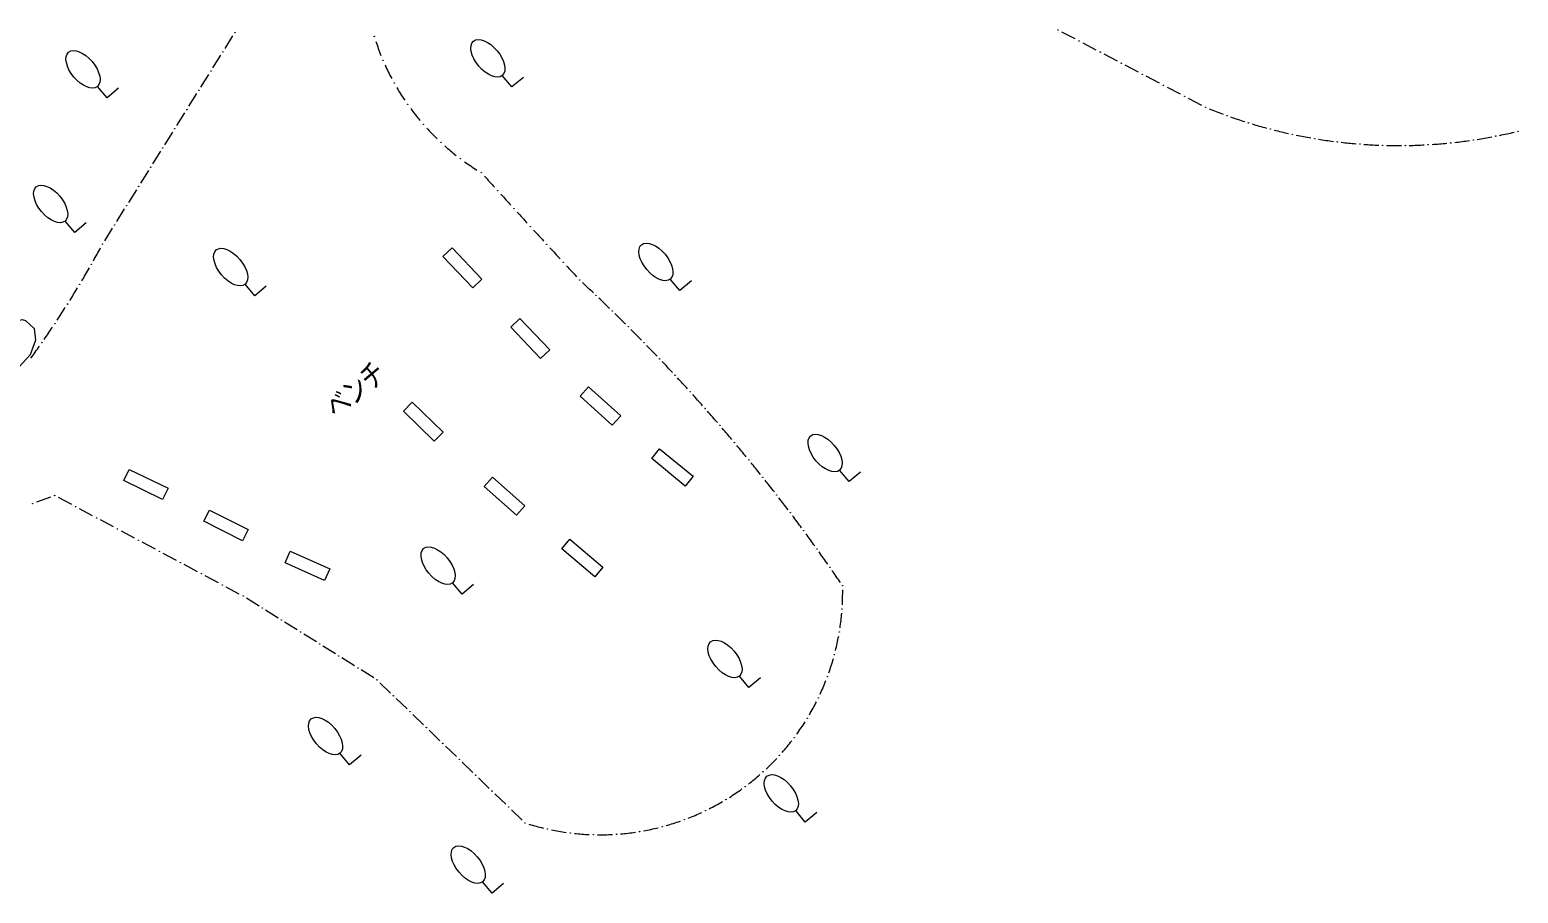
# Model space of a CAD drawing. Header units: metres. Extents: x -10443 to -4073, y -33280 to -26846.
# Drawn here: x -7308.76 to -7258.93, y -29227.07 to -29198.17 of the extents above; entities that cross this region are included whole.
import ezdxf
from ezdxf.enums import TextEntityAlignment as Align

# ---------------------------------------------------------------- set-up
doc = ezdxf.new("R2010")
doc.units = ezdxf.units.M
doc.header["$MEASUREMENT"] = 0
doc.linetypes.add('CONTINUOUS_1', pattern=[0])
doc.linetypes.add('CONTINUOUS_2', pattern=[0])
for name, color, linetype, lineweight in [('園路', 241, 'CONTINUOUS_2', 18), ('木', 254, 'CONTINUOUS_2', 18), ('構造物', 241, 'CONTINUOUS_2', 18), ('石', 241, 'CONTINUOUS_2', 18)]:
    doc.layers.add(name, color=color, linetype=linetype, lineweight=lineweight)
doc.layers.add('非表示', color=7, linetype='CONTINUOUS', lineweight=0, plot=False)
doc.styles.add('MS Gothic', font='MS Gothic.ttf')

msp = doc.modelspace()

# ---------------------------------------------------------------- hatches: boundary and pattern name
at = {"layer": '園路', "linetype": 'CONTINUOUS_1', "lineweight": 18}
for points in [[(-7301.878, -29198.267, 1), (-7301.893, -29198.267, 1)], [(-7297.215, -29198.397, 1), (-7297.23, -29198.397, 1)], [(-7274.324, -29198.18, 1), (-7274.339, -29198.18, 1)], [(-7302.281, -29198.911, 1), (-7302.296, -29198.911, 1)], [(-7273.618, -29198.55, 1), (-7273.633, -29198.55, 1)], [(-7272.913, -29198.921, 1), (-7272.928, -29198.921, 1)], [(-7296.923, -29199.192, 1), (-7296.938, -29199.192, 1)], [(-7272.207, -29199.291, 1), (-7272.222, -29199.291, 1)], [(-7302.683, -29199.554, 1), (-7302.698, -29199.554, 1)], [(-7296.549, -29199.952, 1), (-7296.564, -29199.952, 1)], [(-7271.501, -29199.661, 1), (-7271.516, -29199.661, 1)], [(-7303.086, -29200.198, 1), (-7303.101, -29200.198, 1)], [(-7270.795, -29200.031, 1), (-7270.81, -29200.031, 1)], [(-7270.089, -29200.401, 1), (-7270.104, -29200.401, 1)], [(-7303.489, -29200.842, 1), (-7303.504, -29200.842, 1)], [(-7296.098, -29200.669, 1), (-7296.113, -29200.669, 1)], [(-7269.383, -29200.771, 1), (-7269.398, -29200.771, 1)], [(-7303.892, -29201.485, 1), (-7303.907, -29201.485, 1)], [(-7295.574, -29201.335, 1), (-7295.589, -29201.335, 1)], [(-7268.672, -29201.045, 1), (-7268.687, -29201.045, 1)], [(-7267.95, -29201.287, 1), (-7267.965, -29201.287, 1)], [(-7267.218, -29201.496, 1), (-7267.233, -29201.496, 1)], [(-7294.983, -29201.942, 1), (-7294.998, -29201.942, 1)], [(-7266.477, -29201.672, 1), (-7266.492, -29201.672, 1)], [(-7265.729, -29201.814, 1), (-7265.744, -29201.814, 1)], [(-7264.975, -29201.923, 1), (-7264.99, -29201.923, 1)], [(-7261.175, -29201.957, 1), (-7261.19, -29201.957, 1)], [(-7260.42, -29201.862, 1), (-7260.435, -29201.862, 1)], [(-7259.669, -29201.732, 1), (-7259.684, -29201.732, 1)], [(-7258.925, -29201.57, 1), (-7258.94, -29201.57, 1)], [(-7304.295, -29202.129, 1), (-7304.31, -29202.129, 1)], [(-7294.333, -29202.485, 1), (-7294.348, -29202.485, 1)], [(-7264.217, -29201.998, 1), (-7264.232, -29201.998, 1)], [(-7263.457, -29202.039, 1), (-7263.472, -29202.039, 1)], [(-7262.695, -29202.046, 1), (-7262.71, -29202.046, 1)], [(-7261.934, -29202.019, 1), (-7261.949, -29202.019, 1)], [(-7304.698, -29202.772, 1), (-7304.713, -29202.772, 1)], [(-7293.629, -29202.957, 1), (-7293.644, -29202.957, 1)], [(-7305.101, -29203.416, 1), (-7305.116, -29203.416, 1)], [(-7293.083, -29203.558, 1), (-7293.098, -29203.558, 1)], [(-7305.504, -29204.06, 1), (-7305.519, -29204.06, 1)], [(-7292.537, -29204.159, 1), (-7292.552, -29204.159, 1)], [(-7305.906, -29204.703, 1), (-7305.921, -29204.703, 1)], [(-7291.989, -29204.758, 1), (-7292.004, -29204.758, 1)], [(-7306.309, -29205.347, 1), (-7306.324, -29205.347, 1)], [(-7291.439, -29205.356, 1), (-7291.454, -29205.356, 1)], [(-7290.889, -29205.953, 1), (-7290.904, -29205.953, 1)], [(-7306.686, -29206.025, 1), (-7306.701, -29206.025, 1)], [(-7307.077, -29206.694, 1), (-7307.092, -29206.694, 1)], [(-7290.337, -29206.549, 1), (-7290.352, -29206.549, 1)], [(-7307.484, -29207.354, 1), (-7307.499, -29207.354, 1)], [(-7289.789, -29207.062, 1), (-7289.804, -29207.062, 1)], [(-7289.247, -29207.583, 1), (-7289.262, -29207.583, 1)], [(-7307.906, -29208.004, 1), (-7307.921, -29208.004, 1)], [(-7288.712, -29208.11, 1), (-7288.727, -29208.11, 1)], [(-7308.343, -29208.645, 1), (-7308.358, -29208.645, 1)], [(-7288.184, -29208.644, 1), (-7288.199, -29208.644, 1)], [(-7287.662, -29209.185, 1), (-7287.677, -29209.185, 1)], [(-7287.147, -29209.732, 1), (-7287.162, -29209.732, 1)], [(-7286.64, -29210.286, 1), (-7286.655, -29210.286, 1)], [(-7286.139, -29210.846, 1), (-7286.154, -29210.846, 1)], [(-7285.645, -29211.412, 1), (-7285.66, -29211.412, 1)], [(-7285.159, -29211.985, 1), (-7285.174, -29211.985, 1)], [(-7284.68, -29212.564, 1), (-7284.695, -29212.564, 1)], [(-7284.208, -29213.148, 1), (-7284.223, -29213.148, 1)], [(-7307.917, -29213.759, 1), (-7307.932, -29213.759, 1)], [(-7283.744, -29213.739, 1), (-7283.759, -29213.739, 1)], [(-7308.653, -29214.03, 1), (-7308.668, -29214.03, 1)], [(-7307.215, -29214.133, 1), (-7307.23, -29214.133, 1)], [(-7283.287, -29214.335, 1), (-7283.302, -29214.335, 1)], [(-7306.514, -29214.507, 1), (-7306.529, -29214.507, 1)], [(-7305.812, -29214.881, 1), (-7305.827, -29214.881, 1)], [(-7282.838, -29214.938, 1), (-7282.853, -29214.938, 1)], [(-7305.111, -29215.255, 1), (-7305.126, -29215.255, 1)], [(-7304.409, -29215.628, 1), (-7304.424, -29215.628, 1)], [(-7282.397, -29215.546, 1), (-7282.412, -29215.546, 1)], [(-7303.707, -29216.002, 1), (-7303.722, -29216.002, 1)], [(-7303.006, -29216.376, 1), (-7303.021, -29216.376, 1)], [(-7281.963, -29216.159, 1), (-7281.978, -29216.159, 1)], [(-7302.304, -29216.75, 1), (-7302.319, -29216.75, 1)], [(-7281.537, -29216.778, 1), (-7281.552, -29216.778, 1)], [(-7301.603, -29217.124, 1), (-7301.618, -29217.124, 1)], [(-7300.963, -29217.525, 1), (-7300.978, -29217.525, 1)], [(-7300.323, -29217.925, 1), (-7300.338, -29217.925, 1)], [(-7281.554, -29217.553, 1), (-7281.569, -29217.553, 1)], [(-7299.683, -29218.326, 1), (-7299.698, -29218.326, 1)], [(-7281.645, -29218.324, 1), (-7281.66, -29218.324, 1)], [(-7299.043, -29218.727, 1), (-7299.058, -29218.727, 1)], [(-7298.404, -29219.127, 1), (-7298.419, -29219.127, 1)], [(-7281.809, -29219.082, 1), (-7281.824, -29219.082, 1)], [(-7297.764, -29219.528, 1), (-7297.779, -29219.528, 1)], [(-7297.124, -29219.928, 1), (-7297.139, -29219.928, 1)], [(-7282.045, -29219.821, 1), (-7282.06, -29219.821, 1)], [(-7296.573, -29220.46, 1), (-7296.588, -29220.46, 1)], [(-7282.35, -29220.534, 1), (-7282.365, -29220.534, 1)], [(-7296.023, -29220.992, 1), (-7296.038, -29220.992, 1)], [(-7282.721, -29221.215, 1), (-7282.736, -29221.215, 1)], [(-7295.472, -29221.523, 1), (-7295.487, -29221.523, 1)], [(-7283.156, -29221.858, 1), (-7283.171, -29221.858, 1)], [(-7294.921, -29222.055, 1), (-7294.936, -29222.055, 1)], [(-7294.37, -29222.587, 1), (-7294.385, -29222.587, 1)], [(-7283.65, -29222.456, 1), (-7283.665, -29222.456, 1)], [(-7293.82, -29223.118, 1), (-7293.835, -29223.118, 1)], [(-7284.199, -29223.004, 1), (-7284.214, -29223.004, 1)], [(-7293.269, -29223.65, 1), (-7293.284, -29223.65, 1)], [(-7284.798, -29223.497, 1), (-7284.813, -29223.497, 1)], [(-7292.718, -29224.182, 1), (-7292.733, -29224.182, 1)], [(-7286.123, -29224.301, 1), (-7286.138, -29224.301, 1)], [(-7285.441, -29223.931, 1), (-7285.456, -29223.931, 1)], [(-7292.167, -29224.714, 1), (-7292.182, -29224.714, 1)], [(-7287.576, -29224.84, 1), (-7287.591, -29224.84, 1)], [(-7286.837, -29224.605, 1), (-7286.852, -29224.605, 1)], [(-7291.419, -29224.918, 1), (-7291.434, -29224.918, 1)], [(-7290.655, -29225.05, 1), (-7290.67, -29225.05, 1)], [(-7289.881, -29225.108, 1), (-7289.896, -29225.108, 1)], [(-7289.105, -29225.092, 1), (-7289.12, -29225.092, 1)], [(-7288.335, -29225.002, 1), (-7288.35, -29225.002, 1)]]:
    msp.add_hatch(color=256, dxfattribs=at).paths.add_polyline_path(points, flags=0)

# ---------------------------------------------------------------- linework, layer by layer
for p, q in [((-7302.219, -29198.801), (-7301.954, -29198.377)), ((-7273.758, -29198.481), (-7274.2, -29198.249)), ((-7273.052, -29198.852), (-7273.494, -29198.619)), ((-7272.346, -29199.222), (-7272.788, -29198.99)), ((-7302.622, -29199.445), (-7302.357, -29199.021)), ((-7271.64, -29199.592), (-7272.083, -29199.36)), ((-7303.025, -29200.088), (-7302.76, -29199.664)), ((-7270.934, -29199.962), (-7271.377, -29199.73)), ((-7303.428, -29200.732), (-7303.163, -29200.308)), ((-7270.228, -29200.332), (-7270.671, -29200.1)), ((-7269.522, -29200.702), (-7269.965, -29200.47)), ((-7303.831, -29201.375), (-7303.566, -29200.952)), ((-7304.234, -29202.019), (-7303.968, -29201.595)), ((-7304.637, -29202.663), (-7304.371, -29202.239)), ((-7305.039, -29203.306), (-7304.774, -29202.882)), ((-7305.442, -29203.95), (-7305.177, -29203.526)), ((-7305.845, -29204.593), (-7305.58, -29204.17)), ((-7306.248, -29205.237), (-7305.983, -29204.813)), ((-7308.058, -29213.808), (-7308.527, -29213.981)), ((-7307.353, -29214.063), (-7307.794, -29213.828)), ((-7306.651, -29214.437), (-7307.093, -29214.202)), ((-7305.95, -29214.811), (-7306.391, -29214.576)), ((-7305.248, -29215.185), (-7305.689, -29214.95)), ((-7304.547, -29215.559), (-7304.988, -29215.324)), ((-7303.845, -29215.933), (-7304.286, -29215.698)), ((-7303.143, -29216.307), (-7303.585, -29216.072)), ((-7302.442, -29216.681), (-7302.883, -29216.446)), ((-7301.74, -29217.055), (-7302.182, -29216.82)), ((-7301.078, -29217.457), (-7301.502, -29217.192)), ((-7300.439, -29217.858), (-7300.862, -29217.592)), ((-7299.799, -29218.258), (-7300.223, -29217.993)), ((-7299.159, -29218.659), (-7299.583, -29218.394)), ((-7298.519, -29219.06), (-7298.943, -29218.794)), ((-7297.879, -29219.46), (-7298.303, -29219.195)), ((-7297.24, -29219.861), (-7297.663, -29219.595)), ((-7296.676, -29220.368), (-7297.036, -29220.021)), ((-7296.126, -29220.9), (-7296.485, -29220.552)), ((-7295.575, -29221.431), (-7295.935, -29221.084)), ((-7295.024, -29221.963), (-7295.384, -29221.616)), ((-7294.473, -29222.495), (-7294.833, -29222.147)), ((-7293.923, -29223.026), (-7294.282, -29222.679)), ((-7293.372, -29223.558), (-7293.732, -29223.211)), ((-7292.821, -29224.09), (-7293.181, -29223.742)), ((-7292.27, -29224.621), (-7292.63, -29224.274))]:
    msp.add_line(p, q, dxfattribs=at)
for centre in [(-7301.885, -29198.267), (-7297.223, -29198.397), (-7274.332, -29198.18), (-7302.288, -29198.911), (-7273.626, -29198.55), (-7272.92, -29198.921), (-7296.93, -29199.192), (-7272.214, -29199.291), (-7302.691, -29199.554), (-7296.556, -29199.952), (-7271.508, -29199.661), (-7303.094, -29200.198), (-7270.802, -29200.031), (-7270.096, -29200.401), (-7303.497, -29200.842), (-7296.105, -29200.669), (-7269.39, -29200.771), (-7303.9, -29201.485), (-7295.581, -29201.335), (-7268.68, -29201.045), (-7267.958, -29201.287), (-7267.225, -29201.496), (-7294.991, -29201.942), (-7266.485, -29201.672), (-7265.736, -29201.814), (-7264.983, -29201.923), (-7261.183, -29201.957), (-7260.427, -29201.862), (-7259.677, -29201.732), (-7258.933, -29201.57), (-7304.302, -29202.129), (-7294.34, -29202.485), (-7264.225, -29201.998), (-7263.464, -29202.039), (-7262.703, -29202.046), (-7261.942, -29202.019), (-7304.705, -29202.772), (-7293.636, -29202.957), (-7305.108, -29203.416), (-7293.091, -29203.558), (-7305.511, -29204.06), (-7292.544, -29204.159), (-7305.914, -29204.703), (-7291.996, -29204.758), (-7306.317, -29205.347), (-7291.447, -29205.356), (-7290.896, -29205.953), (-7306.693, -29206.025), (-7307.085, -29206.694), (-7290.345, -29206.549), (-7307.492, -29207.354), (-7289.796, -29207.062), (-7289.255, -29207.583), (-7307.914, -29208.004), (-7288.719, -29208.11), (-7308.351, -29208.645), (-7288.191, -29208.644), (-7287.669, -29209.185), (-7287.155, -29209.732), (-7286.647, -29210.286), (-7286.146, -29210.846), (-7285.653, -29211.412), (-7285.166, -29211.985), (-7284.687, -29212.564), (-7284.216, -29213.148), (-7307.924, -29213.759), (-7283.751, -29213.739), (-7308.66, -29214.03), (-7307.223, -29214.133), (-7283.295, -29214.335), (-7306.521, -29214.507), (-7305.82, -29214.881), (-7282.846, -29214.938), (-7305.118, -29215.255), (-7304.416, -29215.628), (-7282.404, -29215.546), (-7303.715, -29216.002), (-7303.013, -29216.376), (-7281.97, -29216.159), (-7302.312, -29216.75), (-7281.544, -29216.778), (-7301.61, -29217.124), (-7300.97, -29217.525), (-7300.331, -29217.925), (-7281.561, -29217.553), (-7299.691, -29218.326), (-7281.652, -29218.324), (-7299.051, -29218.727), (-7298.411, -29219.127), (-7281.816, -29219.082), (-7297.771, -29219.528), (-7297.132, -29219.928), (-7282.052, -29219.821), (-7296.581, -29220.46), (-7282.357, -29220.534), (-7296.03, -29220.992), (-7282.729, -29221.215), (-7295.479, -29221.523), (-7283.164, -29221.858), (-7294.929, -29222.055), (-7294.378, -29222.587), (-7283.658, -29222.456), (-7293.827, -29223.118), (-7284.207, -29223.004), (-7293.276, -29223.65), (-7284.806, -29223.497), (-7292.726, -29224.182), (-7286.13, -29224.301), (-7285.449, -29223.931), (-7292.175, -29224.714), (-7287.584, -29224.84), (-7286.844, -29224.605), (-7291.427, -29224.918), (-7290.662, -29225.05), (-7289.888, -29225.108), (-7289.113, -29225.092), (-7288.342, -29225.002)]:
    msp.add_circle(centre, 0.0075, dxfattribs=at)
for centre, radius, start, end in [((-7289.487, -29196.003), 8.098, 198.4242, 201.962), ((-7289.487, -29196.003), 8.098, 204.4215, 207.9593), ((-7289.487, -29196.003), 8.098, 210.4188, 213.9565), ((-7289.487, -29196.003), 8.098, 216.416, 219.9538), ((-7262.933, -29185.073), 16.974, 248.0803, 249.768), ((-7289.487, -29196.003), 8.098, 222.4133, 225.951), ((-7262.933, -29185.073), 16.974, 250.651, 252.3387), ((-7262.933, -29185.073), 16.974, 253.2217, 254.9094), ((-7262.933, -29185.073), 16.974, 255.7924, 257.4801), ((-7262.933, -29185.073), 16.974, 258.3631, 260.0508), ((-7262.933, -29185.073), 16.974, 260.9337, 262.6215), ((-7262.933, -29185.073), 16.974, 263.5044, 265.1921), ((-7262.933, -29185.073), 16.974, 273.7872, 275.4749), ((-7262.933, -29185.073), 16.974, 276.3579, 278.0456), ((-7262.933, -29185.073), 16.974, 278.9286, 280.6163), ((-7262.933, -29185.073), 16.974, 281.4993, 283.187), ((-7289.487, -29196.003), 8.098, 228.4105, 231.9483), ((-7262.933, -29185.073), 16.974, 266.0751, 267.7628), ((-7262.933, -29185.073), 16.974, 268.6458, 270.3335), ((-7262.933, -29185.073), 16.974, 271.2165, 272.9042), ((-7289.487, -29196.003), 8.098, 234.4078, 237.9456), ((-7004.093, -28940.928), 390.505, 222.16716, 222.24052), ((-7004.093, -28940.928), 390.505, 222.28631, 222.35968), ((-7004.093, -28940.928), 390.505, 222.40546, 222.47883), ((-7004.093, -28940.928), 390.505, 222.52461, 222.59798), ((-7336.057, -29189.284), 33.801, 330.5452, 331.3927), ((-7004.093, -28940.928), 390.505, 222.64376, 222.71713), ((-7336.057, -29189.284), 33.801, 329.2308, 330.0784), ((-7004.093, -28940.928), 390.505, 222.76291, 222.83628), ((-7336.057, -29189.284), 33.801, 327.9165, 328.764), ((-7330.636, -29250.112), 59.339, 46.63037, 47.11315), ((-7330.636, -29250.112), 59.339, 45.90498, 46.38776), ((-7336.057, -29189.284), 33.801, 326.6022, 327.4497), ((-7330.636, -29250.112), 59.339, 45.17959, 45.66237), ((-7336.057, -29189.284), 33.801, 325.2878, 326.1353), ((-7330.636, -29250.112), 59.339, 44.4542, 44.93698), ((-7336.057, -29189.284), 33.801, 323.9735, 324.821), ((-7330.636, -29250.112), 59.339, 43.72881, 44.21159), ((-7330.636, -29250.112), 59.339, 43.00342, 43.4862), ((-7330.636, -29250.112), 59.339, 42.27803, 42.76082), ((-7330.636, -29250.112), 59.339, 41.55265, 42.03543), ((-7330.636, -29250.112), 59.339, 40.82726, 41.31004), ((-7330.636, -29250.112), 59.339, 40.10187, 40.58465), ((-7330.636, -29250.112), 59.339, 39.37648, 39.85926), ((-7330.636, -29250.112), 59.339, 38.65109, 39.13387), ((-7330.636, -29250.112), 59.339, 37.9257, 38.40848), ((-7330.636, -29250.112), 59.339, 37.20031, 37.68309), ((-7330.636, -29250.112), 59.339, 36.47493, 36.95771), ((-7330.636, -29250.112), 59.339, 35.74954, 36.23232), ((-7330.636, -29250.112), 59.339, 35.02415, 35.50693), ((-7330.636, -29250.112), 59.339, 34.29876, 34.78154), ((-7289.665, -29216.987), 8.124, 356.9781, 0.5046), ((-7289.665, -29216.987), 8.124, 351.5044, 355.0309), ((-7289.665, -29216.987), 8.124, 346.0308, 349.5573), ((-7289.665, -29216.987), 8.124, 340.5571, 344.0836), ((-7289.665, -29216.987), 8.124, 335.0835, 338.61), ((-7289.665, -29216.987), 8.124, 329.6098, 333.1363), ((-7289.665, -29216.987), 8.124, 324.1362, 327.6627), ((-7289.665, -29216.987), 8.124, 318.6625, 322.189), ((-7289.665, -29216.987), 8.124, 313.1889, 316.7154), ((-7289.665, -29216.987), 8.124, 307.7152, 311.2417), ((-7289.665, -29216.987), 8.124, 302.2416, 305.7681), ((-7289.665, -29216.987), 8.124, 291.2942, 294.8208), ((-7289.665, -29216.987), 8.124, 296.7679, 300.2944), ((-7289.665, -29216.987), 8.124, 252.9787, 256.5052), ((-7289.665, -29216.987), 8.124, 280.3469, 283.8734), ((-7289.665, -29216.987), 8.124, 285.8206, 289.3471), ((-7289.665, -29216.987), 8.124, 258.4523, 261.9788), ((-7289.665, -29216.987), 8.124, 263.926, 267.4525), ((-7289.665, -29216.987), 8.124, 269.3996, 272.9261), ((-7289.665, -29216.987), 8.124, 274.8733, 278.3998)]:
    msp.add_arc(centre, radius, start, end, dxfattribs=at)
at = {"layer": '木', "linetype": 'CONTINUOUS_1', "lineweight": 18}
for p, q in [((-7292.615, -29200.087), (-7292.936, -29199.704)), ((-7292.232, -29199.766), (-7292.615, -29200.087)), ((-7306.169, -29200.454), (-7306.491, -29200.071)), ((-7305.786, -29200.132), (-7306.169, -29200.454)), ((-7307.252, -29204.959), (-7307.574, -29204.576)), ((-7306.869, -29204.637), (-7307.252, -29204.959)), ((-7301.226, -29207.072), (-7301.547, -29206.689)), ((-7300.843, -29206.751), (-7301.226, -29207.072)), ((-7286.992, -29206.898), (-7287.313, -29206.515)), ((-7286.608, -29206.577), (-7286.992, -29206.898)), ((-7281.326, -29213.293), (-7281.648, -29212.91)), ((-7280.943, -29212.972), (-7281.326, -29213.293)), ((-7294.283, -29217.062), (-7294.605, -29216.679)), ((-7293.9, -29216.741), (-7294.283, -29217.062)), ((-7284.679, -29220.183), (-7285, -29219.8)), ((-7284.296, -29219.862), (-7284.679, -29220.183)), ((-7298.049, -29222.766), (-7298.37, -29222.383)), ((-7297.666, -29222.445), (-7298.049, -29222.766)), ((-7282.792, -29224.684), (-7283.114, -29224.301)), ((-7282.409, -29224.363), (-7282.792, -29224.684)), ((-7293.275, -29227.067), (-7293.597, -29226.684)), ((-7292.892, -29226.745), (-7293.275, -29227.067))]:
    msp.add_line(p, q, dxfattribs=at)
for centre in [(-7293.418, -29199.129), (-7306.973, -29199.496), (-7308.056, -29204.001), (-7302.029, -29206.115), (-7287.795, -29205.941), (-7282.13, -29212.336), (-7295.087, -29216.105), (-7285.482, -29219.226), (-7298.852, -29221.808), (-7283.596, -29223.727), (-7294.079, -29226.109)]:
    msp.add_ellipse(centre, major_axis=(-0.482, 0.575), ratio=0.533333, dxfattribs=at)
at = {"layer": '構造物', "linetype": 'CONTINUOUS_2', "lineweight": 18, "flags": 128}
for points in [[(-7294.617, -29205.47), (-7293.619, -29206.518), (-7293.924, -29206.808), (-7294.922, -29205.76)], [(-7292.347, -29207.838), (-7291.349, -29208.886), (-7291.654, -29209.176), (-7292.652, -29208.128)], [(-7290.046, -29210.118), (-7288.973, -29211.089), (-7289.255, -29211.401), (-7290.328, -29210.431)], [(-7295.952, -29210.629), (-7294.92, -29211.643), (-7295.215, -29211.943), (-7296.247, -29210.93)], [(-7287.669, -29212.198), (-7286.551, -29213.116), (-7286.818, -29213.442), (-7287.936, -29212.523)], [(-7305.428, -29212.882), (-7304.126, -29213.516), (-7304.311, -29213.894), (-7305.612, -29213.261)], [(-7293.264, -29213.144), (-7292.179, -29214.101), (-7292.457, -29214.417), (-7293.543, -29213.46)], [(-7302.742, -29214.246), (-7301.449, -29214.895), (-7301.638, -29215.272), (-7302.931, -29214.622)], [(-7290.671, -29215.22), (-7289.567, -29216.155), (-7289.838, -29216.476), (-7290.943, -29215.542)], [(-7300.035, -29215.625), (-7298.714, -29216.214), (-7298.885, -29216.599), (-7300.207, -29216.009)]]:
    msp.add_lwpolyline(points, close=True, dxfattribs=at)
at = {"layer": '石', "linetype": 'CONTINUOUS_2', "lineweight": 18, "flags": 128}
msp.add_lwpolyline([(-7310.134, -29209.328), (-7310.226, -29208.933), (-7310.247, -29208.837), (-7310.183, -29208.657), (-7310.12, -29208.611), (-7309.73, -29208.427), (-7309.653, -29208.249), (-7309.57, -29208.119), (-7309.407, -29207.965), (-7309.009, -29207.869), (-7308.895, -29207.899), (-7308.61, -29208.174), (-7308.566, -29208.561), (-7308.742, -29209.05), (-7309.108, -29209.447), (-7309.623, -29209.538), (-7309.912, -29209.535)], close=True, dxfattribs=at)

# ---------------------------------------------------------------- texts
at = {"layer": '非表示', "style": 'MS Gothic', "width": 0.769531}
msp.add_text('ベンチ', height=0.75, rotation=40, dxfattribs=at).set_placement((-7298.48, -29211.225), (-7296.756, -29209.778), align=Align.FIT)

doc.saveas('drawing.dxf')
